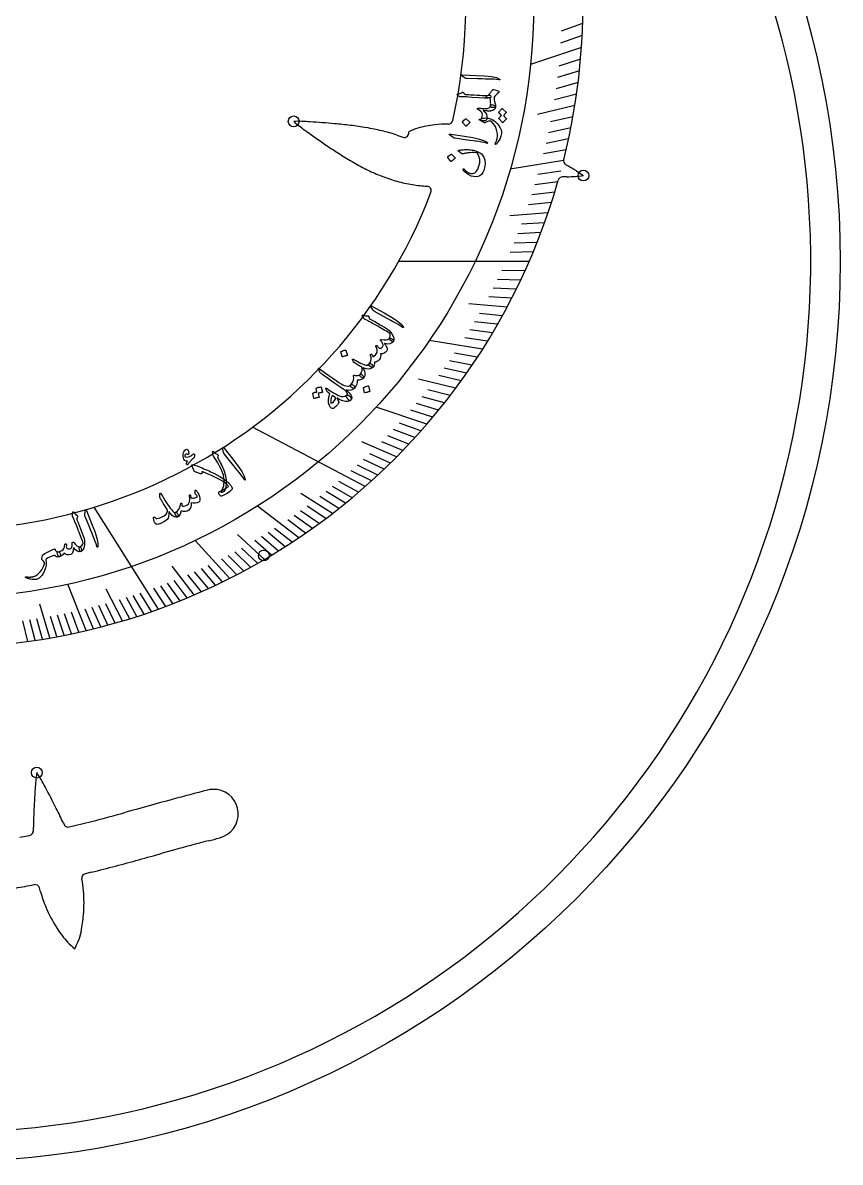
# Model space of a CAD drawing. Header units: millimetres. Extents: x -49.9 to 49.9, y -49.9 to 50.
# Drawn here: x 4.6 to 49.9, y -49.9 to 13.2 of the extents above; entities that cross this region are included whole.
import ezdxf

# ---------------------------------------------------------------- set-up
doc = ezdxf.new("R2010")
doc.units = ezdxf.units.MM
for name, color, linetype in [('CUT_INNER', 6, 'Continuous'), ('CUT_OUTER', 1, 'Continuous'), ('ENGRAVE', 7, 'Continuous'), ('ENGRAVE_FINE', 8, 'Continuous'), ('TEXT', 5, 'Continuous')]:
    doc.layers.add(name, color=color, linetype=linetype)

msp = doc.modelspace()

# ---------------------------------------------------------------- linework, layer by layer
at = {"layer": 'CUT_INNER'}
for points in [[(25.366, 7.011), (25.691, 6.895)], [(34.795, 4.702), (34.548, 4.694)], [(35.327, 5.02), (35.702, 4.769), (35.706, 4.766)], [(6.865, -31.138), (6.902, -31.221)], [(4.45, -31.93), (4.993, -31.83)], [(12.979, -32.641), (12.343, -32.818)], [(8.43, -33.868), (8.081, -33.953)], [(5.596, -34.963), (5.537, -34.74)], [(7.843, -37.151), (7.721, -37.613), (7.72, -37.618)]]:
    msp.add_lwpolyline(points, dxfattribs=at)
for centre, radius, start, end in [((0, 0), 48.312, 271.40704, 63.047), ((0, 14.274), 29.183, 347.21457, 80.12894), ((0.001, 14.274), 35.676, 345.99794, 52.67323), ((19.882, 0.172), 7.602, 84.94771, 91.83787), ((24.648, 13.492), 7.605, 228.79331, 235.67066), ((16.837, -49.461), 57.326, 84.93499, 86.28526), ((19.305, -21.679), 29.435, 83.20422, 84.94624), ((28.218, 1.146), 6.475, 89.9748, 96.73038), ((28.216, 7.871), 0.25, 271.31579, 347.16797), ((55.717, 56.554), 60.703, 234.37581, 235.65088), ((20.614, -10.725), 18.402, 80.44998, 83.21237), ((21.489, -5.522), 13.127, 76.61565, 80.45006), ((22.137, -2.79), 10.319, 71.76826, 76.60716), ((25.775, 7.13), 0.25, 250.3576, 14.49188), ((28.346, 2.263), 5.453, 109.61357, 115.29124), ((28.13, 1.417), 6.196, 96.21538, 105.10549), ((38.083, 30.775), 29.47, 235.67688, 237.41484), ((32.138, 21.469), 18.427, 237.40671, 240.1618), ((29.51, 16.886), 13.144, 240.16169, 243.98594), ((28.274, 14.359), 10.331, 243.99432, 248.82189), ((34.859, 5.582), 0.25, 166.11476, 240.21461), ((19.466, -21.541), 30.937, 59.15691, 60.42484), ((0, 14.273), 35.676, 257.00497, 344.12332), ((27.723, 12.943), 8.811, 248.83906, 254.48928), ((27.523, 12.236), 8.077, 254.51059, 260.72495), ((34.556, 4.445), 0.25, 91.66039, 164.00391), ((34.719, 12.305), 7.604, 270.57314, 277.46156), ((0, 14.273), 29.183, 256.91596, 339.0494), ((27.392, 11.329), 7.161, 260.59371, 267.17147), ((27.02, 3.928), 0.25, 339.08203, 85.69079), ((12.894, -29.58), 7.605, 170.66382, 177.54111), ((-0.935, -32.565), 7.602, 26.81816, 33.70839), ((69.62, -33.46), 64.461, 176.25874, 177.06161), ((-44.693, -56.186), 57.326, 26.80546, 28.15573), ((37.644, -119.793), 93.302, 104.13274, 105.37938), ((15.201, -30.646), 1.373, 82.21366, 104.27301), ((15.201, -30.637), 1.364, 284.51468, 82.17284), ((44.803, -32.221), 39.614, 177.01142, 178.3065), ((295.052, -1052.591), 1060.965, 105.422793, 105.566386), ((-19.796, -43.613), 29.435, 25.07469, 26.81671), ((-21.624, 84.895), 119.78, 284.52827, 285.47559), ((4.947, -31.584), 0.25, 280.46542, 359.97071), ((19.076, -31.551), 13.879, 177.93078, 180.13819), ((7.13, -31.117), 0.25, 204.39522, 283.59394), ((-7.404, 30.275), 63.339, 283.31963, 284.47103), ((48.943, -162.065), 134.328, 104.68488, 105.52931), ((12.621, -21.9), 10.474, 282.51716, 286.20189), ((-46.11, 175.04), 215.92, 284.99593, 285.70693), ((8.14, -34.196), 0.25, 103.59584, 189.39958), ((-11.15, 45.112), 81.371, 283.9231, 284.88966), ((-4.44, 17.049), 52.509, 279.47157, 280.63456), ((5.295, -34.804), 0.25, 14.96636, 100.46678), ((1.545, -35.4), 6.454, 4.45168, 10.38624), ((13.345, -32.685), 8.077, 196.38105, 202.59542), ((0.192, -35.568), 7.817, 355.12469, 4.90854), ((13.021, -32.82), 7.725, 202.59398, 212.62974), ((0.795, -35.626), 7.211, 347.78769, 355.17811), ((11.743, -33.66), 6.196, 212.46085, 221.35096), ((10.888, -33.841), 5.451, 225.85841, 231.53609), ((1.81, -35.242), 6.37, 333.23942, 338.09795)]:
    msp.add_arc(centre, radius, start, end, dxfattribs=at)
at = {"layer": 'CUT_OUTER'}
msp.add_circle((0, 0), 49.95, dxfattribs=at)
at = {"layer": 'ENGRAVE'}
for points in [[(35.596, 11.874), (32.78, 10.934)], [(34.604, 5.592), (31.651, 5.115)], [(32.697, 0), (25.454, 0)], [(30.108, -4.865), (27.155, -4.388)], [(27.027, -9.015), (24.211, -8.076)], [(23.596, -12.485), (17.359, -9.185)], [(12.142, -19.273), (8.58, -13.62)], [(19.924, -15.322), (17.633, -13.56)], [(16.087, -17.57), (14.168, -15.474)], [(8.127, -20.465), (7.109, -17.9)]]:
    msp.add_lwpolyline(points, dxfattribs=at)
for centre, radius in [((0, 14.274), 32.949), ((19.637, 7.77), 0.3), ((35.707, 4.765), 0.3), ((17.979, -16.303), 0.3), ((5.389, -28.345), 0.3)]:
    msp.add_circle(centre, radius, dxfattribs=at)
at = {"layer": 'ENGRAVE_FINE'}
for points in [[(35.66, 13.204), (34.475, 12.765)], [(35.634, 12.536), (34.44, 12.116)], [(35.545, 11.217), (34.336, 10.835)], [(35.483, 10.566), (34.267, 10.204)], [(35.41, 9.922), (34.187, 9.579)], [(35.326, 9.284), (34.096, 8.96)], [(35.231, 8.652), (33.167, 8.145)], [(35.125, 8.026), (33.884, 7.743)], [(35.01, 7.407), (33.763, 7.144)], [(34.884, 6.795), (33.633, 6.552)], [(34.749, 6.19), (33.493, 5.967)], [(34.45, 5.001), (33.187, 4.817)], [(34.117, 3.839), (32.847, 3.696)], [(34.288, 4.416), (33.021, 4.253)], [(33.937, 3.269), (32.664, 3.146)], [(33.749, 2.706), (31.62, 2.535)], [(33.553, 2.15), (32.277, 2.068)], [(33.35, 1.602), (32.072, 1.54)], [(33.139, 1.061), (31.861, 1.02)], [(32.922, 0.527), (31.642, 0.506)], [(32.465, -0.519), (31.186, -0.499)], [(32.227, -1.031), (30.948, -0.991)], [(31.982, -1.536), (30.704, -1.475)], [(31.475, -2.524), (29.346, -2.353)], [(31.732, -2.034), (30.455, -1.952)], [(31.212, -3.007), (29.94, -2.884)], [(30.671, -3.95), (29.404, -3.787)], [(30.944, -3.482), (29.674, -3.339)], [(30.392, -4.412), (29.128, -4.228)], [(29.526, -5.752), (28.275, -5.508)], [(29.82, -5.312), (28.564, -5.088)], [(29.228, -6.184), (27.982, -5.92)], [(28.619, -7.028), (26.555, -6.521)], [(28.926, -6.61), (27.685, -6.326)], [(27.994, -7.844), (26.77, -7.501)], [(28.308, -7.439), (27.079, -7.116)], [(27.675, -8.241), (26.458, -7.879)], [(27.353, -8.632), (26.143, -8.25)], [(26.364, -9.762), (25.179, -9.323)], [(26.697, -9.392), (25.503, -8.972)], [(25.348, -10.832), (23.412, -10.005)], [(25.689, -10.482), (24.521, -10.006)], [(26.029, -10.126), (24.851, -9.668)], [(25.003, -11.176), (23.853, -10.662)], [(24.305, -11.844), (23.176, -11.293)], [(24.655, -11.513), (23.516, -10.981)], [(23.951, -12.168), (22.833, -11.6)], [(22.878, -13.102), (21.794, -12.481)], [(23.238, -12.797), (22.142, -12.193)], [(21.785, -13.98), (20.037, -12.858)], [(22.151, -13.693), (21.091, -13.038)], [(22.516, -13.401), (21.444, -12.763)], [(21.046, -14.534), (20.025, -13.829)], [(21.416, -14.26), (20.382, -13.572)], [(20.299, -15.065), (19.306, -14.328)], [(20.673, -14.803), (19.666, -14.082)], [(18.022, -16.517), (16.515, -15.135)], [(19.167, -15.817), (18.218, -15.033)], [(19.546, -15.572), (18.582, -14.804)], [(18.405, -16.289), (17.486, -15.476)], [(18.787, -16.056), (17.852, -15.257)], [(16.864, -17.165), (16.01, -16.296)], [(17.251, -16.955), (16.38, -16.099)], [(17.637, -16.738), (16.75, -15.896)], [(14.125, -18.488), (12.903, -16.889)], [(15.305, -17.953), (14.519, -17.031)], [(15.696, -17.765), (14.893, -16.855)], [(16.476, -17.371), (15.638, -16.487)], [(13.73, -18.655), (13.016, -17.685)], [(14.519, -18.315), (13.769, -17.368)], [(14.912, -18.137), (14.144, -17.202)], [(10.141, -19.931), (9.242, -18.164)], [(12.54, -19.127), (11.882, -18.124)], [(12.937, -18.975), (12.261, -17.983)], [(13.334, -18.817), (12.639, -17.836)], [(10.542, -19.81), (9.983, -18.759)], [(10.943, -19.683), (10.364, -18.641)], [(11.343, -19.552), (10.744, -18.519)], [(11.743, -19.415), (11.124, -18.392)], [(6.104, -20.877), (5.553, -18.995)], [(7.319, -20.644), (6.925, -19.532)], [(7.723, -20.557), (7.308, -19.451)], [(8.531, -20.368), (8.074, -19.276)], [(8.934, -20.266), (8.456, -19.182)], [(9.337, -20.16), (8.838, -19.083)], [(9.739, -20.048), (9.22, -18.98)], [(4.886, -21.067), (4.621, -19.923)], [(5.292, -21.008), (5.005, -19.869)], [(5.698, -20.945), (5.389, -19.811)], [(6.509, -20.804), (6.157, -19.68)], [(6.914, -20.727), (6.541, -19.608)]]:
    msp.add_lwpolyline(points, dxfattribs=at)
at = {"layer": 'TEXT'}
for points in [[(28.978, 10.271), (28.924, 10.307), (28.907, 10.332), (28.927, 10.347), (28.983, 10.351), (29.755, 10.318), (30.229, 10.298), (30.604, 10.258), (30.881, 10.198), (31.059, 10.115), (31.073, 10.103), (31.08, 10.092), (31.08, 10.084), (31.073, 10.078), (31.063, 10.074), (31.051, 10.071), (31.036, 10.071), (31.018, 10.072), (30.884, 10.091), (30.74, 10.104), (30.587, 10.112), (30.425, 10.115), (30.383, 10.117), (30.269, 10.12), (30.083, 10.125), (29.825, 10.132), (29.252, 10.144), (29.222, 10.147), (29.195, 10.152), (29.17, 10.16), (29.148, 10.171)], [(30.321, 9.125), (30.324, 9.162), (30.338, 9.189), (30.363, 9.206), (30.4, 9.213), (30.418, 9.217), (30.436, 9.226), (30.455, 9.241), (30.474, 9.262), (30.485, 9.275), (30.497, 9.29), (30.51, 9.306), (30.524, 9.324), (30.54, 9.343), (30.555, 9.364), (30.571, 9.386), (30.587, 9.41), (30.618, 9.454), (30.644, 9.489), (30.664, 9.514), (30.68, 9.53), (30.692, 9.54), (30.705, 9.546), (30.717, 9.547), (30.73, 9.545), (30.82, 9.517), (30.898, 9.491), (30.962, 9.465), (31.012, 9.44), (31.018, 9.434), (31.022, 9.427), (31.023, 9.417), (31.023, 9.405), (31.02, 9.391), (31.016, 9.38), (31.012, 9.371), (31.007, 9.366), (30.921, 9.297), (30.852, 9.232), (30.8, 9.168), (30.764, 9.107), (30.748, 9.043), (30.749, 8.961), (30.768, 8.864), (30.804, 8.751), (30.822, 8.696), (30.834, 8.649), (30.839, 8.61), (30.837, 8.579), (30.832, 8.565), (30.822, 8.554), (30.808, 8.547), (30.789, 8.543), (30.683, 8.536), (30.61, 8.548), (30.568, 8.58), (30.559, 8.63), (30.562, 8.682), (30.564, 8.735), (30.563, 8.79), (30.56, 8.846), (30.554, 8.904), (30.546, 8.963), (30.535, 9.023), (30.521, 9.084), (30.435, 9.08), (30.372, 9.085), (30.335, 9.1), (30.321, 9.125)], [(29.437, 9.25), (29.636, 9.236), (29.812, 9.224), (29.967, 9.216), (30.099, 9.21), (30.21, 9.206), (30.299, 9.206), (30.365, 9.207), (30.409, 9.212), (30.466, 9.22), (30.511, 9.216), (30.546, 9.2), (30.568, 9.172), (30.578, 9.142), (30.574, 9.116), (30.556, 9.096), (30.524, 9.081), (30.409, 9.064), (30.204, 9.061), (29.909, 9.073), (29.523, 9.099), (29.357, 9.113), (29.225, 9.124), (29.126, 9.131), (29.06, 9.134), (28.912, 9.127), (28.886, 9.127), (28.863, 9.13), (28.843, 9.136), (28.826, 9.145), (28.786, 9.178), (28.755, 9.204), (28.733, 9.222), (28.72, 9.233), (28.702, 9.255), (28.697, 9.271), (28.705, 9.281), (28.726, 9.287), (28.784, 9.293), (28.847, 9.311), (28.913, 9.339), (28.984, 9.379), (28.998, 9.386), (29.011, 9.388), (29.023, 9.385), (29.035, 9.377), (29.048, 9.364), (29.061, 9.352), (29.072, 9.341), (29.083, 9.33), (29.093, 9.32), (29.101, 9.312), (29.109, 9.303), (29.117, 9.296), (29.129, 9.284), (29.142, 9.276), (29.155, 9.271), (29.169, 9.268), (29.2, 9.267), (29.255, 9.263), (29.334, 9.258), (29.437, 9.25)], [(29.83, 8.481), (29.838, 8.493), (29.85, 8.502), (29.866, 8.505), (29.886, 8.505), (29.9, 8.504), (29.919, 8.503), (29.943, 8.501), (29.973, 8.499), (30.008, 8.497), (30.048, 8.494), (30.092, 8.491), (30.142, 8.488), (30.237, 8.482), (30.317, 8.483), (30.382, 8.49), (30.433, 8.503), (30.474, 8.522), (30.509, 8.55), (30.537, 8.586), (30.559, 8.63), (30.581, 8.671), (30.61, 8.694), (30.647, 8.7), (30.691, 8.687), (30.758, 8.655), (30.804, 8.627), (30.831, 8.603), (30.837, 8.582), (30.809, 8.492), (30.76, 8.424), (30.691, 8.376), (30.602, 8.351), (30.575, 8.348), (30.546, 8.346), (30.516, 8.344), (30.483, 8.343), (30.45, 8.343), (30.414, 8.344), (30.376, 8.347), (30.336, 8.351), (30.298, 8.355), (30.263, 8.359), (30.233, 8.362), (30.208, 8.364), (30.187, 8.367), (30.171, 8.368), (30.16, 8.369), (30.154, 8.37), (30.152, 8.37), (30.15, 8.37), (30.149, 8.369), (30.149, 8.368), (30.15, 8.366), (30.153, 8.363), (30.156, 8.36), (30.161, 8.356), (30.26, 8.272), (30.324, 8.171), (30.352, 8.052), (30.345, 7.917), (30.326, 7.862), (30.295, 7.824), (30.251, 7.801), (30.193, 7.794), (30.143, 7.799), (30.102, 7.809), (30.07, 7.824), (30.047, 7.845), (30.032, 7.867), (30.026, 7.888), (30.029, 7.906), (30.041, 7.923), (30.055, 7.936), (30.066, 7.949), (30.073, 7.96), (30.076, 7.97), (30.098, 8.058), (30.104, 8.136), (30.096, 8.204), (30.072, 8.262), (30.045, 8.298), (29.999, 8.339), (29.934, 8.385), (29.85, 8.436), (29.837, 8.445), (29.829, 8.455), (29.827, 8.467), (29.83, 8.481)], [(31.027, 8.249), (31.024, 8.253), (31.023, 8.259), (31.023, 8.267), (31.026, 8.275), (31.043, 8.304), (31.061, 8.332), (31.081, 8.359), (31.101, 8.384), (31.122, 8.409), (31.145, 8.432), (31.169, 8.455), (31.195, 8.477), (31.202, 8.48), (31.209, 8.482), (31.216, 8.479), (31.223, 8.475), (31.429, 8.277), (31.431, 8.272), (31.43, 8.266), (31.426, 8.258), (31.418, 8.249), (31.41, 8.243), (31.401, 8.233), (31.387, 8.22), (31.372, 8.202), (31.352, 8.18), (31.33, 8.153), (31.304, 8.123), (31.274, 8.088), (31.431, 7.93), (31.436, 7.923), (31.436, 7.916), (31.431, 7.907), (31.422, 7.899), (31.414, 7.891), (31.402, 7.878), (31.386, 7.862), (31.365, 7.84), (31.34, 7.814), (31.311, 7.782), (31.278, 7.745), (31.24, 7.703), (31.235, 7.699), (31.23, 7.697), (31.225, 7.699), (31.221, 7.703), (31.029, 7.906), (31.026, 7.91), (31.025, 7.916), (31.025, 7.924), (31.028, 7.932), (31.042, 7.957), (31.057, 7.981), (31.073, 8.004), (31.09, 8.025), (31.108, 8.046), (31.128, 8.066), (31.147, 8.085), (31.168, 8.102)], [(29, 7.708), (28.997, 7.713), (28.996, 7.719), (28.997, 7.726), (28.999, 7.734), (29.036, 7.786), (29.078, 7.833), (29.124, 7.877), (29.175, 7.916), (29.182, 7.919), (29.189, 7.92), (29.195, 7.918), (29.2, 7.913), (29.402, 7.721), (29.407, 7.715), (29.407, 7.708), (29.402, 7.7), (29.392, 7.692), (29.384, 7.685), (29.372, 7.674), (29.356, 7.658), (29.335, 7.639), (29.311, 7.615), (29.282, 7.586), (29.248, 7.552), (29.21, 7.513), (29.204, 7.508), (29.199, 7.507), (29.194, 7.508), (29.19, 7.512)], [(30.863, 6.514), (30.854, 6.506), (30.846, 6.5), (30.837, 6.497), (30.829, 6.496), (30.823, 6.497), (30.817, 6.5), (30.812, 6.504), (30.807, 6.511), (30.805, 6.518), (30.805, 6.525), (30.807, 6.534), (30.812, 6.543), (30.88, 6.683), (30.924, 6.819), (30.944, 6.953), (30.939, 7.083), (30.894, 7.293), (30.822, 7.479), (30.721, 7.64), (30.594, 7.776), (30.592, 7.779), (30.59, 7.78), (30.588, 7.782), (30.586, 7.783), (30.585, 7.784), (30.583, 7.785), (30.582, 7.785), (30.58, 7.786), (30.516, 7.789), (30.438, 7.775), (30.346, 7.743), (30.239, 7.694), (30.233, 7.692), (30.227, 7.692), (30.223, 7.693), (30.22, 7.694), (29.926, 7.851), (29.916, 7.864), (29.928, 7.879), (29.96, 7.897), (30.014, 7.919), (30.094, 7.943), (30.179, 7.957), (30.27, 7.962), (30.366, 7.958), (30.419, 7.95), (30.484, 7.932), (30.561, 7.905), (30.649, 7.869), (30.742, 7.818), (30.834, 7.746), (30.925, 7.653), (31.015, 7.538), (31.092, 7.418), (31.143, 7.306), (31.169, 7.202), (31.17, 7.107), (31.136, 6.946), (31.073, 6.793), (30.982, 6.649), (30.863, 6.514)], [(28.331, 6.987), (28.282, 7.029), (28.268, 7.057), (28.289, 7.069), (28.345, 7.067), (29.108, 6.946), (29.577, 6.872), (29.945, 6.789), (30.214, 6.697), (30.381, 6.596), (30.393, 6.581), (30.399, 6.57), (30.398, 6.562), (30.391, 6.557), (30.38, 6.554), (30.368, 6.553), (30.353, 6.554), (30.336, 6.558), (30.204, 6.591), (30.062, 6.62), (29.912, 6.646), (29.751, 6.667), (29.709, 6.674), (29.596, 6.69), (29.412, 6.716), (29.157, 6.753), (28.589, 6.831), (28.56, 6.837), (28.533, 6.845), (28.509, 6.856), (28.489, 6.869)], [(28.184, 5.759), (28.181, 5.764), (28.18, 5.77), (28.181, 5.776), (28.185, 5.784), (28.225, 5.833), (28.27, 5.877), (28.319, 5.917), (28.372, 5.951), (28.379, 5.954), (28.386, 5.954), (28.392, 5.952), (28.397, 5.947), (28.585, 5.743), (28.589, 5.736), (28.589, 5.729), (28.584, 5.722), (28.574, 5.715), (28.565, 5.708), (28.552, 5.698), (28.535, 5.684), (28.513, 5.666), (28.487, 5.644), (28.456, 5.617), (28.42, 5.587), (28.38, 5.551), (28.373, 5.547), (28.368, 5.545), (28.363, 5.547), (28.36, 5.551)], [(28.793, 6.165), (28.851, 6.176), (28.911, 6.185), (28.973, 6.192), (29.037, 6.199), (29.104, 6.204), (29.173, 6.206), (29.245, 6.206), (29.319, 6.204), (29.393, 6.2), (29.465, 6.192), (29.535, 6.182), (29.604, 6.168), (29.672, 6.151), (29.738, 6.13), (29.804, 6.107), (29.868, 6.079), (29.934, 6.045), (29.993, 6.007), (30.046, 5.965), (30.091, 5.919), (30.185, 5.779), (30.239, 5.612), (30.253, 5.42), (30.228, 5.202), (30.186, 5.052), (30.126, 4.927), (30.049, 4.828), (29.955, 4.755), (29.849, 4.712), (29.736, 4.695), (29.616, 4.705), (29.488, 4.74), (29.36, 4.801), (29.244, 4.878), (29.138, 4.972), (29.044, 5.083), (29.034, 5.099), (29.03, 5.113), (29.032, 5.125), (29.04, 5.134), (29.052, 5.141), (29.066, 5.139), (29.082, 5.13), (29.099, 5.112), (29.224, 4.991), (29.346, 4.912), (29.465, 4.875), (29.582, 4.88), (29.688, 4.924), (29.78, 5.005), (29.856, 5.124), (29.916, 5.279), (29.955, 5.477), (29.955, 5.664), (29.916, 5.838), (29.839, 5.999), (29.836, 6.003), (29.831, 6.006), (29.823, 6.009), (29.814, 6.012), (29.737, 6.029), (29.644, 6.037), (29.535, 6.038), (29.411, 6.03), (29.348, 6.024), (29.289, 6.018), (29.234, 6.011), (29.183, 6.004), (29.137, 5.996), (29.095, 5.988), (29.058, 5.979), (29.025, 5.969), (29.008, 5.964), (28.993, 5.963), (28.98, 5.966), (28.97, 5.972), (28.772, 6.124), (28.761, 6.136), (28.761, 6.147), (28.772, 6.157), (28.793, 6.165)], [(23.939, -2.54), (23.907, -2.483), (23.904, -2.453), (23.928, -2.448), (23.98, -2.47), (24.651, -2.853), (25.064, -3.087), (25.379, -3.294), (25.598, -3.475), (25.719, -3.63), (25.725, -3.647), (25.727, -3.659), (25.723, -3.667), (25.714, -3.669), (25.703, -3.668), (25.691, -3.665), (25.678, -3.658), (25.663, -3.649), (25.551, -3.571), (25.429, -3.494), (25.297, -3.417), (25.154, -3.34), (25.118, -3.319), (25.018, -3.264), (24.854, -3.175), (24.628, -3.05), (24.125, -2.777), (24.099, -2.761), (24.077, -2.744), (24.059, -2.725), (24.045, -2.706)], [(23.531, -3.159), (23.501, -3.112), (23.478, -3.076), (23.46, -3.049), (23.449, -3.032), (23.442, -3.02), (23.439, -3.01), (23.439, -3), (23.444, -2.991), (23.452, -2.983), (23.462, -2.98), (23.474, -2.98), (23.488, -2.983), (23.557, -3.003), (23.624, -3.015), (23.688, -3.019), (23.749, -3.015), (23.768, -3.015), (23.784, -3.022), (23.797, -3.038), (23.806, -3.06), (23.846, -3.171), (23.884, -3.193), (23.921, -3.215), (23.957, -3.236), (23.993, -3.256), (24.029, -3.277), (24.063, -3.296), (24.098, -3.316), (24.131, -3.334), (24.441, -3.508), (24.679, -3.649), (24.846, -3.758), (24.94, -3.835), (25.084, -4.013), (25.169, -4.173), (25.197, -4.313), (25.166, -4.435), (25.165, -4.437), (25.163, -4.44), (25.161, -4.442), (25.159, -4.445), (25.133, -4.45), (25.093, -4.435), (25.04, -4.402), (24.971, -4.349), (24.948, -4.328), (24.934, -4.307), (24.932, -4.286), (24.939, -4.266), (24.975, -4.192), (24.991, -4.121), (24.989, -4.053), (24.968, -3.988), (24.914, -3.952), (24.851, -3.911), (24.779, -3.868), (24.698, -3.82), (24.61, -3.769), (24.514, -3.714), (24.41, -3.656), (24.299, -3.594), (24.19, -3.533), (24.092, -3.477), (24.005, -3.429), (23.929, -3.386), (23.864, -3.35), (23.81, -3.32), (23.767, -3.296), (23.736, -3.278), (23.574, -3.195), (23.559, -3.185), (23.547, -3.176), (23.538, -3.167), (23.531, -3.159)], [(23.906, -5.224), (23.899, -5.206), (23.895, -5.189), (23.895, -5.174), (23.898, -5.16), (23.903, -5.149), (23.912, -5.142), (23.923, -5.137), (23.938, -5.136), (23.953, -5.139), (23.967, -5.149), (23.98, -5.163), (23.992, -5.184), (23.997, -5.196), (24.002, -5.208), (24.007, -5.22), (24.013, -5.232), (24.02, -5.245), (24.025, -5.258), (24.03, -5.271), (24.035, -5.285), (24.182, -5.175), (24.26, -5.048), (24.269, -4.903), (24.209, -4.741), (24.201, -4.723), (24.197, -4.707), (24.195, -4.692), (24.197, -4.68), (24.202, -4.668), (24.21, -4.66), (24.221, -4.655), (24.234, -4.653), (24.248, -4.655), (24.261, -4.661), (24.274, -4.673), (24.285, -4.689), (24.312, -4.73), (24.336, -4.763), (24.358, -4.786), (24.377, -4.801), (24.411, -4.814), (24.447, -4.812), (24.485, -4.797), (24.526, -4.768), (24.563, -4.731), (24.588, -4.694), (24.601, -4.656), (24.602, -4.619), (24.59, -4.576), (24.562, -4.522), (24.519, -4.458), (24.461, -4.384), (24.455, -4.375), (24.453, -4.364), (24.456, -4.352), (24.464, -4.339), (24.475, -4.327), (24.486, -4.32), (24.498, -4.317), (24.511, -4.319), (24.651, -4.348), (24.769, -4.348), (24.866, -4.32), (24.941, -4.263), (24.959, -4.253), (24.982, -4.251), (25.01, -4.258), (25.044, -4.272), (25.079, -4.291), (25.108, -4.311), (25.132, -4.332), (25.151, -4.355), (25.166, -4.379), (25.174, -4.4), (25.174, -4.418), (25.168, -4.432), (25.079, -4.519), (24.97, -4.567), (24.84, -4.578), (24.69, -4.551), (24.682, -4.549), (24.678, -4.55), (24.677, -4.555), (24.68, -4.563), (24.733, -4.641), (24.775, -4.707), (24.804, -4.763), (24.821, -4.808), (24.828, -4.847), (24.827, -4.884), (24.819, -4.918), (24.802, -4.95), (24.731, -5.03), (24.651, -5.085), (24.56, -5.114), (24.46, -5.117), (24.469, -5.208), (24.459, -5.293), (24.43, -5.373), (24.381, -5.447), (24.323, -5.507), (24.258, -5.55), (24.189, -5.574), (24.115, -5.58), (24.116, -5.662), (24.104, -5.737), (24.078, -5.804), (24.04, -5.862), (24.012, -5.874), (23.968, -5.865), (23.908, -5.835), (23.831, -5.783), (23.812, -5.762), (23.804, -5.738), (23.808, -5.711), (23.823, -5.68), (23.897, -5.556), (23.936, -5.438), (23.939, -5.328), (23.906, -5.224)], [(22.256, -5.015), (22.255, -5.01), (22.257, -5.004), (22.261, -4.998), (22.267, -4.993), (22.324, -4.965), (22.383, -4.942), (22.444, -4.926), (22.506, -4.916), (22.514, -4.917), (22.52, -4.919), (22.525, -4.924), (22.527, -4.93), (22.616, -5.194), (22.617, -5.202), (22.613, -5.208), (22.606, -5.212), (22.594, -5.215), (22.583, -5.217), (22.567, -5.221), (22.546, -5.227), (22.519, -5.235), (22.486, -5.244), (22.447, -5.255), (22.401, -5.269), (22.35, -5.285), (22.342, -5.286), (22.337, -5.286), (22.333, -5.282), (22.332, -5.277)], [(22.984, -5.609), (22.974, -5.599), (22.963, -5.582), (22.95, -5.558), (22.935, -5.526), (22.923, -5.495), (22.913, -5.469), (22.906, -5.449), (22.901, -5.436), (22.903, -5.418), (22.913, -5.411), (22.929, -5.412), (22.953, -5.423), (22.969, -5.432), (22.988, -5.442), (23.009, -5.453), (23.034, -5.466), (23.062, -5.481), (23.092, -5.497), (23.125, -5.515), (23.16, -5.535), (23.309, -5.613), (23.43, -5.674), (23.523, -5.715), (23.588, -5.739), (23.655, -5.749), (23.717, -5.742), (23.773, -5.719), (23.823, -5.68), (23.837, -5.669), (23.853, -5.662), (23.87, -5.659), (23.889, -5.661), (23.91, -5.667), (23.929, -5.678), (23.948, -5.694), (23.965, -5.716), (24.006, -5.77), (24.032, -5.812), (24.044, -5.843), (24.04, -5.862), (23.937, -5.941), (23.811, -5.973), (23.662, -5.957), (23.491, -5.893), (23.484, -5.891), (23.48, -5.891), (23.48, -5.893), (23.482, -5.898), (23.558, -6.064), (23.592, -6.213), (23.582, -6.343), (23.531, -6.454), (23.521, -6.464), (23.508, -6.468), (23.493, -6.467), (23.475, -6.461), (23.451, -6.449), (23.423, -6.433), (23.389, -6.413), (23.35, -6.389), (23.316, -6.361), (23.299, -6.331), (23.3, -6.3), (23.319, -6.268), (23.387, -6.166), (23.427, -6.064), (23.436, -5.963), (23.417, -5.863), (23.41, -5.855), (23.392, -5.843), (23.363, -5.827), (23.324, -5.807), (23.299, -5.795), (23.269, -5.779), (23.235, -5.759), (23.195, -5.735), (23.15, -5.708), (23.099, -5.678), (23.044, -5.645), (22.984, -5.609)], [(22.597, -7.564), (22.569, -7.514), (22.555, -7.474), (22.555, -7.443), (22.569, -7.421), (22.595, -7.397), (22.613, -7.376), (22.623, -7.356), (22.626, -7.339), (22.608, -7.287), (22.562, -7.227), (22.488, -7.159), (22.387, -7.084), (22.143, -6.915), (21.926, -6.763), (21.737, -6.63), (21.575, -6.514), (21.439, -6.418), (21.331, -6.34), (21.248, -6.281), (21.193, -6.24), (21.157, -6.212), (21.129, -6.187), (21.109, -6.165), (21.096, -6.146), (21.024, -5.986), (21.015, -5.941), (21.017, -5.917), (21.032, -5.912), (21.058, -5.928), (21.336, -6.135), (21.584, -6.317), (21.802, -6.472), (21.989, -6.602), (22.146, -6.706), (22.272, -6.785), (22.366, -6.839), (22.43, -6.869), (22.551, -6.902), (22.653, -6.908), (22.736, -6.887), (22.802, -6.84), (22.823, -6.825), (22.849, -6.82), (22.88, -6.826), (22.916, -6.841), (22.945, -6.86), (22.971, -6.882), (22.992, -6.909), (23.009, -6.94), (23.019, -6.97), (23.022, -6.995), (23.019, -7.016), (23.009, -7.032), (22.92, -7.103), (22.815, -7.141), (22.693, -7.148), (22.555, -7.122), (22.721, -7.29), (22.822, -7.436), (22.858, -7.56), (22.829, -7.662), (22.814, -7.682), (22.799, -7.696), (22.783, -7.705), (22.766, -7.71), (22.746, -7.709), (22.725, -7.702), (22.703, -7.688), (22.68, -7.667), (22.669, -7.654), (22.658, -7.641), (22.647, -7.628), (22.637, -7.615), (22.626, -7.603), (22.616, -7.59), (22.606, -7.577), (22.597, -7.564)], [(23.319, -6.268), (23.341, -6.254), (23.36, -6.246), (23.374, -6.243), (23.384, -6.245), (23.396, -6.253), (23.41, -6.263), (23.425, -6.277), (23.441, -6.295), (23.49, -6.354), (23.521, -6.4), (23.535, -6.434), (23.531, -6.454), (23.465, -6.511), (23.38, -6.552), (23.278, -6.576), (23.158, -6.584), (23.16, -6.697), (23.136, -6.809), (23.085, -6.922), (23.007, -7.034), (22.995, -7.043), (22.98, -7.045), (22.963, -7.042), (22.944, -7.033), (22.83, -6.962), (22.817, -6.954), (22.807, -6.942), (22.798, -6.926), (22.791, -6.907), (22.787, -6.89), (22.788, -6.873), (22.792, -6.857), (22.8, -6.842), (22.891, -6.708), (22.948, -6.582), (22.972, -6.465), (22.962, -6.356), (22.959, -6.343), (22.96, -6.33), (22.965, -6.318), (22.973, -6.307), (22.982, -6.299), (22.992, -6.296), (23.002, -6.298), (23.012, -6.305), (23.022, -6.312), (23.03, -6.318), (23.038, -6.322), (23.045, -6.325), (23.128, -6.328), (23.201, -6.319), (23.264, -6.299), (23.319, -6.268)], [(23.508, -7.008), (23.508, -7.003), (23.51, -6.997), (23.514, -6.991), (23.521, -6.985), (23.581, -6.955), (23.643, -6.931), (23.707, -6.913), (23.773, -6.902), (23.781, -6.902), (23.787, -6.904), (23.791, -6.909), (23.794, -6.916), (23.869, -7.189), (23.87, -7.197), (23.866, -7.204), (23.858, -7.209), (23.845, -7.212), (23.834, -7.214), (23.817, -7.219), (23.795, -7.225), (23.766, -7.233), (23.732, -7.244), (23.69, -7.256), (23.643, -7.271), (23.589, -7.288), (23.581, -7.29), (23.575, -7.289), (23.572, -7.286), (23.57, -7.28)], [(20.885, -7.04), (20.885, -7.035), (20.887, -7.03), (20.891, -7.024), (20.898, -7.019), (20.927, -7.006), (20.957, -6.995), (20.987, -6.985), (21.017, -6.977), (21.047, -6.97), (21.078, -6.965), (21.11, -6.961), (21.143, -6.958), (21.151, -6.959), (21.157, -6.963), (21.162, -6.968), (21.165, -6.976), (21.228, -7.25), (21.227, -7.255), (21.223, -7.259), (21.215, -7.262), (21.204, -7.265), (21.195, -7.265), (21.181, -7.267), (21.164, -7.271), (21.141, -7.276), (21.114, -7.282), (21.081, -7.29), (21.044, -7.298), (21.001, -7.309), (21.046, -7.524), (21.046, -7.531), (21.042, -7.537), (21.034, -7.541), (21.022, -7.543), (21.011, -7.544), (20.995, -7.547), (20.973, -7.551), (20.945, -7.556), (20.91, -7.562), (20.87, -7.571), (20.823, -7.581), (20.77, -7.592), (20.764, -7.592), (20.759, -7.59), (20.756, -7.586), (20.755, -7.581), (20.705, -7.311), (20.705, -7.306), (20.707, -7.3), (20.712, -7.295), (20.718, -7.29), (20.743, -7.278), (20.768, -7.268), (20.793, -7.259), (20.818, -7.252), (20.844, -7.246), (20.87, -7.242), (20.896, -7.239), (20.922, -7.237)], [(22.16, -7.441), (22.279, -7.482), (22.387, -7.492), (22.484, -7.472), (22.569, -7.421), (22.593, -7.408), (22.621, -7.405), (22.652, -7.414), (22.688, -7.433), (22.704, -7.445), (22.721, -7.458), (22.737, -7.472), (22.753, -7.487), (22.769, -7.503), (22.783, -7.52), (22.796, -7.538), (22.808, -7.557), (22.826, -7.591), (22.836, -7.619), (22.837, -7.642), (22.831, -7.66), (22.794, -7.699), (22.751, -7.73), (22.703, -7.752), (22.649, -7.767), (22.519, -7.769), (22.371, -7.736), (22.206, -7.668), (22.024, -7.565), (22.087, -7.671), (22.124, -7.759), (22.135, -7.827), (22.121, -7.877), (22.107, -7.898), (22.091, -7.919), (22.073, -7.94), (22.054, -7.962), (22.033, -7.984), (22.01, -8.007), (21.986, -8.031), (21.959, -8.055), (21.909, -8.098), (21.869, -8.129), (21.837, -8.147), (21.814, -8.153), (21.767, -8.152), (21.729, -8.142), (21.699, -8.122), (21.679, -8.092), (21.63, -7.984), (21.595, -7.897), (21.574, -7.833), (21.566, -7.79), (21.565, -7.741), (21.567, -7.689), (21.573, -7.636), (21.581, -7.581), (21.593, -7.523), (21.608, -7.463), (21.627, -7.401), (21.648, -7.337), (21.546, -7.262), (21.534, -7.252), (21.523, -7.243), (21.514, -7.235), (21.505, -7.227), (21.497, -7.22), (21.491, -7.213), (21.486, -7.206), (21.483, -7.199), (21.423, -7.051), (21.418, -7.029), (21.427, -7.02), (21.452, -7.026), (21.491, -7.045), (21.58, -7.109), (21.668, -7.168), (21.754, -7.223), (21.839, -7.274), (21.922, -7.321), (22.003, -7.364), (22.083, -7.404), (22.16, -7.441)], [(21.786, -7.43), (21.775, -7.451), (21.764, -7.473), (21.752, -7.495), (21.741, -7.519), (21.731, -7.545), (21.721, -7.572), (21.713, -7.6), (21.705, -7.63), (21.698, -7.66), (21.693, -7.69), (21.69, -7.719), (21.689, -7.748), (21.69, -7.777), (21.693, -7.805), (21.698, -7.833), (21.705, -7.86), (21.78, -7.832), (21.848, -7.782), (21.91, -7.71), (21.966, -7.614), (21.97, -7.595), (21.964, -7.573), (21.951, -7.549), (21.928, -7.523)], [(14.113, -10.876), (14.083, -10.901), (14.055, -10.925), (14.03, -10.947), (14.007, -10.967), (13.986, -10.986), (13.968, -11.003), (13.953, -11.019), (13.94, -11.033), (13.928, -11.048), (13.913, -11.066), (13.896, -11.088), (13.876, -11.113), (13.854, -11.141), (13.83, -11.173), (13.804, -11.209), (13.775, -11.248), (13.762, -11.262), (13.749, -11.269), (13.734, -11.27), (13.72, -11.264), (13.7, -11.239), (13.698, -11.2), (13.714, -11.144), (13.748, -11.073), (13.691, -11.071), (13.643, -11.06), (13.605, -11.042), (13.576, -11.016), (13.542, -10.957), (13.52, -10.883), (13.512, -10.796), (13.516, -10.695), (13.533, -10.598), (13.563, -10.52), (13.606, -10.463), (13.662, -10.426), (13.699, -10.416), (13.732, -10.423), (13.759, -10.444), (13.782, -10.481), (13.799, -10.525), (13.81, -10.568), (13.816, -10.609), (13.816, -10.649), (13.81, -10.68), (13.8, -10.699), (13.783, -10.704), (13.762, -10.697), (13.735, -10.684), (13.708, -10.677), (13.682, -10.678), (13.657, -10.687), (13.633, -10.7), (13.614, -10.717), (13.602, -10.738), (13.596, -10.763), (13.595, -10.789), (13.602, -10.809), (13.616, -10.824), (13.637, -10.833), (13.705, -10.845), (13.778, -10.841), (13.856, -10.822), (13.938, -10.786), (13.945, -10.782), (13.952, -10.777), (13.96, -10.771), (13.968, -10.764), (13.977, -10.756), (13.986, -10.748), (13.996, -10.739), (14.007, -10.73), (14.019, -10.719), (14.03, -10.71), (14.039, -10.702), (14.048, -10.694), (14.055, -10.688), (14.062, -10.682), (14.068, -10.678), (14.073, -10.674), (14.085, -10.67), (14.095, -10.668), (14.105, -10.671), (14.115, -10.676), (14.122, -10.682), (14.128, -10.689), (14.132, -10.697), (14.134, -10.705), (14.138, -10.768), (14.135, -10.818), (14.127, -10.854), (14.113, -10.876)], [(15.851, -12.587), (15.829, -12.648), (15.797, -12.701), (15.755, -12.747), (15.704, -12.785), (15.672, -12.802), (15.647, -12.81), (15.628, -12.809), (15.617, -12.8), (15.612, -12.782), (15.615, -12.759), (15.626, -12.73), (15.645, -12.696), (15.757, -12.433), (15.789, -12.148), (15.74, -11.841), (15.614, -11.513), (15.526, -11.341), (15.431, -11.173), (15.33, -11.009), (15.223, -10.85), (15.191, -10.804), (15.169, -10.766), (15.155, -10.736), (15.151, -10.714), (15.149, -10.682), (15.148, -10.653), (15.146, -10.628), (15.145, -10.607), (15.144, -10.589), (15.143, -10.575), (15.142, -10.564), (15.142, -10.557), (15.145, -10.546), (15.148, -10.538), (15.153, -10.532), (15.159, -10.528), (15.169, -10.527), (15.178, -10.527), (15.185, -10.53), (15.191, -10.534), (15.254, -10.594), (15.308, -10.639), (15.354, -10.671), (15.391, -10.688), (15.418, -10.701), (15.436, -10.718), (15.444, -10.74), (15.443, -10.767), (15.419, -10.889), (15.467, -10.965), (15.514, -11.045), (15.56, -11.13), (15.605, -11.219), (15.649, -11.313), (15.693, -11.412), (15.736, -11.515), (15.778, -11.623), (15.856, -11.877), (15.895, -12.123), (15.893, -12.359), (15.851, -12.587)], [(15.717, -10.399), (15.71, -10.334), (15.718, -10.305), (15.742, -10.31), (15.782, -10.35), (16.257, -10.96), (16.548, -11.334), (16.761, -11.646), (16.894, -11.896), (16.947, -12.085), (16.946, -12.103), (16.943, -12.115), (16.937, -12.121), (16.928, -12.12), (16.918, -12.115), (16.908, -12.107), (16.898, -12.096), (16.888, -12.082), (16.815, -11.967), (16.731, -11.849), (16.639, -11.727), (16.536, -11.602), (16.51, -11.569), (16.438, -11.48), (16.322, -11.335), (16.16, -11.134), (15.799, -10.689), (15.781, -10.665), (15.768, -10.64), (15.758, -10.616), (15.752, -10.592)], [(15.517, -12.76), (15.616, -12.713), (15.705, -12.669), (15.784, -12.627), (15.851, -12.588), (15.909, -12.552), (15.957, -12.518), (15.995, -12.487), (16.023, -12.459), (15.902, -12.334), (15.723, -12.204), (15.487, -12.069), (15.195, -11.926), (15.084, -11.875), (14.982, -11.829), (14.889, -11.787), (14.803, -11.75), (14.726, -11.719), (14.658, -11.692), (14.598, -11.671), (14.547, -11.655), (14.547, -11.749), (14.535, -11.767), (14.519, -11.777), (14.5, -11.779), (14.477, -11.774), (14.181, -11.671), (14.151, -11.656), (14.126, -11.636), (14.106, -11.611), (14.091, -11.581), (13.997, -11.321), (13.991, -11.302), (13.989, -11.287), (13.992, -11.276), (13.999, -11.269), (14.048, -11.266), (14.14, -11.287), (14.277, -11.334), (14.458, -11.406), (14.56, -11.447), (14.659, -11.489), (14.756, -11.53), (14.85, -11.572), (14.942, -11.613), (15.032, -11.655), (15.119, -11.697), (15.204, -11.739), (15.535, -11.919), (15.807, -12.095), (16.02, -12.268), (16.171, -12.44), (16.21, -12.508), (16.227, -12.568), (16.223, -12.619), (16.197, -12.662), (16.081, -12.766), (15.95, -12.859), (15.803, -12.94), (15.642, -13.01), (15.627, -13.016), (15.613, -13.018), (15.602, -13.018), (15.592, -13.013), (15.542, -12.967), (15.508, -12.917), (15.492, -12.864), (15.492, -12.806), (15.495, -12.787), (15.501, -12.773), (15.508, -12.764), (15.517, -12.76)], [(13.084, -13.913), (13.109, -13.914), (13.133, -13.921), (13.155, -13.937), (13.176, -13.961), (13.197, -13.992), (13.213, -14.023), (13.225, -14.055), (13.232, -14.087), (13.233, -14.117), (13.229, -14.14), (13.219, -14.158), (13.203, -14.17), (13.105, -14.186), (13.006, -14.16), (12.905, -14.09), (12.803, -13.977), (12.787, -13.956), (12.773, -13.939), (12.762, -13.924), (12.752, -13.912), (12.745, -13.902), (12.74, -13.895), (12.737, -13.891), (12.736, -13.89), (12.727, -13.883), (12.722, -13.883), (12.719, -13.889), (12.72, -13.9), (12.72, -14.032), (12.704, -14.143), (12.671, -14.233), (12.621, -14.302), (12.537, -14.375), (12.43, -14.444), (12.302, -14.508), (12.151, -14.567), (12.039, -14.578), (11.954, -14.527), (11.897, -14.414), (11.866, -14.24), (11.866, -14.217), (11.87, -14.199), (11.879, -14.185), (11.89, -14.175), (11.904, -14.171), (11.918, -14.173), (11.933, -14.181), (11.947, -14.196), (11.977, -14.227), (12.007, -14.248), (12.037, -14.258), (12.066, -14.258), (12.212, -14.221), (12.344, -14.166), (12.46, -14.096), (12.561, -14.009), (12.599, -13.961), (12.625, -13.907), (12.637, -13.848), (12.636, -13.783), (12.623, -13.758), (12.589, -13.702), (12.534, -13.614), (12.458, -13.495), (12.418, -13.43), (12.382, -13.372), (12.35, -13.32), (12.322, -13.275), (12.298, -13.236), (12.278, -13.203), (12.263, -13.178), (12.251, -13.16), (12.235, -13.132), (12.224, -13.105), (12.217, -13.081), (12.216, -13.059), (12.216, -13.031), (12.216, -13.004), (12.216, -12.98), (12.217, -12.957), (12.217, -12.936), (12.217, -12.918), (12.216, -12.901), (12.215, -12.887), (12.216, -12.875), (12.219, -12.866), (12.225, -12.859), (12.234, -12.854), (12.246, -12.854), (12.256, -12.857), (12.265, -12.863), (12.272, -12.872), (12.355, -13.011), (12.435, -13.141), (12.513, -13.264), (12.588, -13.379), (12.66, -13.486), (12.728, -13.585), (12.794, -13.676), (12.856, -13.759), (12.92, -13.834), (12.979, -13.885), (13.034, -13.911), (13.084, -13.913)], [(14.178, -12.689), (14.182, -12.681), (14.19, -12.679), (14.201, -12.682), (14.217, -12.69), (14.238, -12.706), (14.261, -12.732), (14.287, -12.768), (14.315, -12.815), (14.345, -12.87), (14.37, -12.925), (14.391, -12.98), (14.407, -13.037), (14.428, -13.152), (14.431, -13.241), (14.415, -13.304), (14.381, -13.341), (14.279, -13.387), (14.174, -13.409), (14.066, -13.406), (13.955, -13.38), (13.954, -13.51), (13.932, -13.623), (13.887, -13.717), (13.821, -13.794), (13.737, -13.845), (13.637, -13.867), (13.522, -13.859), (13.391, -13.821), (13.361, -13.949), (13.32, -14.05), (13.267, -14.124), (13.203, -14.17), (13.185, -14.168), (13.161, -14.151), (13.13, -14.118), (13.093, -14.069), (13.063, -14.016), (13.052, -13.973), (13.059, -13.939), (13.084, -13.913), (13.203, -13.822), (13.291, -13.709), (13.349, -13.577), (13.376, -13.424), (13.377, -13.415), (13.38, -13.409), (13.384, -13.404), (13.389, -13.4), (13.396, -13.398), (13.403, -13.397), (13.41, -13.398), (13.417, -13.4), (13.427, -13.414), (13.433, -13.443), (13.436, -13.487), (13.435, -13.546), (13.484, -13.567), (13.546, -13.569), (13.62, -13.554), (13.707, -13.521), (13.801, -13.448), (13.856, -13.332), (13.873, -13.174), (13.852, -12.974), (13.851, -12.964), (13.851, -12.956), (13.854, -12.95), (13.859, -12.946), (13.867, -12.943), (13.875, -12.941), (13.882, -12.942), (13.889, -12.944), (13.896, -12.95), (13.902, -12.956), (13.906, -12.962), (13.909, -12.97), (13.941, -13.101), (13.989, -13.114), (14.041, -13.119), (14.098, -13.118), (14.161, -13.109), (14.218, -13.094), (14.258, -13.077), (14.281, -13.056), (14.287, -13.032), (14.279, -13.005), (14.258, -12.971), (14.225, -12.931), (14.178, -12.884), (14.173, -12.867), (14.171, -12.828), (14.173, -12.769), (14.178, -12.689)], [(7.365, -14.07), (7.372, -14.015), (7.377, -13.972), (7.38, -13.94), (7.381, -13.919), (7.383, -13.906), (7.388, -13.896), (7.394, -13.889), (7.403, -13.884), (7.414, -13.884), (7.425, -13.887), (7.434, -13.895), (7.443, -13.906), (7.484, -13.965), (7.528, -14.016), (7.575, -14.06), (7.626, -14.095), (7.641, -14.107), (7.648, -14.122), (7.649, -14.142), (7.642, -14.166), (7.603, -14.277), (7.619, -14.318), (7.634, -14.358), (7.649, -14.397), (7.664, -14.436), (7.679, -14.474), (7.694, -14.511), (7.708, -14.547), (7.722, -14.583), (7.855, -14.913), (7.952, -15.172), (8.013, -15.362), (8.038, -15.481), (8.037, -15.71), (8.004, -15.888), (7.937, -16.014), (7.837, -16.09), (7.834, -16.09), (7.831, -16.091), (7.828, -16.092), (7.825, -16.093), (7.802, -16.08), (7.78, -16.044), (7.759, -15.984), (7.739, -15.901), (7.734, -15.869), (7.737, -15.845), (7.748, -15.827), (7.766, -15.816), (7.84, -15.78), (7.898, -15.735), (7.939, -15.681), (7.963, -15.618), (7.944, -15.555), (7.92, -15.484), (7.892, -15.405), (7.859, -15.317), (7.822, -15.222), (7.782, -15.119), (7.738, -15.009), (7.69, -14.891), (7.644, -14.775), (7.603, -14.67), (7.566, -14.578), (7.533, -14.497), (7.505, -14.428), (7.482, -14.371), (7.464, -14.325), (7.451, -14.291), (7.377, -14.125), (7.371, -14.108), (7.367, -14.094), (7.365, -14.081), (7.365, -14.07)], [(8.072, -13.844), (8.083, -13.78), (8.1, -13.754), (8.121, -13.766), (8.148, -13.816), (8.43, -14.535), (8.603, -14.977), (8.719, -15.336), (8.776, -15.614), (8.773, -15.81), (8.767, -15.827), (8.76, -15.838), (8.752, -15.841), (8.744, -15.838), (8.736, -15.83), (8.729, -15.82), (8.723, -15.806), (8.717, -15.79), (8.679, -15.659), (8.633, -15.522), (8.578, -15.379), (8.515, -15.23), (8.5, -15.191), (8.457, -15.085), (8.386, -14.913), (8.288, -14.674), (8.068, -14.146), (8.058, -14.117), (8.052, -14.09), (8.049, -14.064), (8.05, -14.04)], [(6.594, -16.094), (6.699, -16.065), (6.785, -16.026), (6.849, -15.98), (6.893, -15.925), (6.91, -15.886), (6.924, -15.838), (6.934, -15.782), (6.942, -15.717), (6.946, -15.697), (6.952, -15.681), (6.959, -15.67), (6.969, -15.662), (6.981, -15.657), (6.993, -15.655), (7.004, -15.658), (7.014, -15.665), (7.024, -15.676), (7.031, -15.69), (7.035, -15.706), (7.035, -15.724), (7.03, -15.773), (7.028, -15.814), (7.03, -15.846), (7.036, -15.869), (7.054, -15.9), (7.083, -15.922), (7.121, -15.934), (7.169, -15.938), (7.221, -15.932), (7.263, -15.92), (7.295, -15.902), (7.318, -15.876), (7.337, -15.832), (7.35, -15.771), (7.358, -15.693), (7.36, -15.598), (7.361, -15.586), (7.367, -15.576), (7.378, -15.569), (7.393, -15.563), (7.409, -15.561), (7.422, -15.563), (7.433, -15.568), (7.442, -15.577), (7.529, -15.688), (7.613, -15.765), (7.693, -15.807), (7.77, -15.815), (7.787, -15.818), (7.806, -15.833), (7.826, -15.86), (7.847, -15.899), (7.86, -15.931), (7.869, -15.962), (7.873, -15.994), (7.873, -16.025), (7.87, -16.05), (7.864, -16.069), (7.854, -16.082), (7.84, -16.089), (7.736, -16.096), (7.634, -16.061), (7.534, -15.986), (7.437, -15.87), (7.432, -15.864), (7.428, -15.862), (7.424, -15.866), (7.421, -15.874), (7.415, -15.965), (7.404, -16.042), (7.391, -16.105), (7.375, -16.154), (7.356, -16.188), (7.332, -16.216), (7.303, -16.238), (7.271, -16.253), (7.167, -16.27), (7.07, -16.262), (6.982, -16.228), (6.903, -16.167), (6.845, -16.243), (6.784, -16.302), (6.72, -16.345), (6.654, -16.371), (6.635, -16.37), (6.616, -16.361), (6.598, -16.343), (6.58, -16.316), (6.539, -16.229), (6.528, -16.163), (6.546, -16.118), (6.594, -16.094)], [(6.66, -16.369), (6.61, -16.378), (6.565, -16.381), (6.524, -16.379), (6.487, -16.371), (6.47, -16.366), (6.454, -16.359), (6.438, -16.35), (6.423, -16.34), (6.408, -16.328), (6.394, -16.315), (6.379, -16.302), (6.365, -16.288), (6.238, -16.334), (6.124, -16.382), (6.02, -16.432), (5.929, -16.484), (5.91, -16.499), (5.899, -16.518), (5.894, -16.539), (5.895, -16.564), (5.906, -16.665), (5.909, -16.757), (5.904, -16.842), (5.891, -16.92), (5.875, -16.982), (5.856, -17.042), (5.833, -17.103), (5.809, -17.162), (5.781, -17.221), (5.75, -17.278), (5.716, -17.335), (5.679, -17.39), (5.604, -17.486), (5.529, -17.558), (5.453, -17.606), (5.376, -17.631), (5.3, -17.64), (5.22, -17.64), (5.134, -17.633), (5.043, -17.619), (4.998, -17.608), (4.957, -17.598), (4.92, -17.588), (4.887, -17.578), (4.857, -17.568), (4.83, -17.558), (4.808, -17.549), (4.788, -17.54), (4.776, -17.532), (4.768, -17.523), (4.764, -17.512), (4.765, -17.499), (4.77, -17.488), (4.779, -17.482), (4.792, -17.48), (4.809, -17.483), (4.876, -17.495), (4.936, -17.503), (4.989, -17.505), (5.035, -17.502), (5.058, -17.5), (5.083, -17.496), (5.109, -17.491), (5.137, -17.486), (5.166, -17.479), (5.196, -17.471), (5.227, -17.463), (5.26, -17.453), (5.327, -17.423), (5.402, -17.372), (5.486, -17.3), (5.576, -17.207), (5.663, -17.101), (5.733, -16.989), (5.787, -16.871), (5.825, -16.747), (5.827, -16.742), (5.827, -16.737), (5.825, -16.732), (5.822, -16.728), (5.793, -16.671), (5.761, -16.621), (5.726, -16.578), (5.689, -16.542), (5.676, -16.517), (5.674, -16.468), (5.683, -16.397), (5.703, -16.303), (5.711, -16.284), (5.721, -16.267), (5.736, -16.254), (5.753, -16.242), (5.83, -16.201), (5.906, -16.161), (5.981, -16.122), (6.055, -16.085), (6.128, -16.048), (6.2, -16.014), (6.273, -15.98), (6.346, -15.948), (6.363, -15.942), (6.378, -15.943), (6.391, -15.95), (6.4, -15.962), (6.413, -15.993), (6.429, -16.02), (6.447, -16.044), (6.467, -16.064), (6.491, -16.078), (6.521, -16.087), (6.558, -16.093), (6.6, -16.093), (6.621, -16.097), (6.641, -16.109), (6.658, -16.129), (6.672, -16.158), (6.684, -16.19), (6.692, -16.224), (6.696, -16.259), (6.696, -16.294), (6.692, -16.324), (6.684, -16.347), (6.674, -16.362), (6.66, -16.369)]]:
    msp.add_lwpolyline(points, close=True, dxfattribs=at)

doc.saveas('drawing.dxf')
